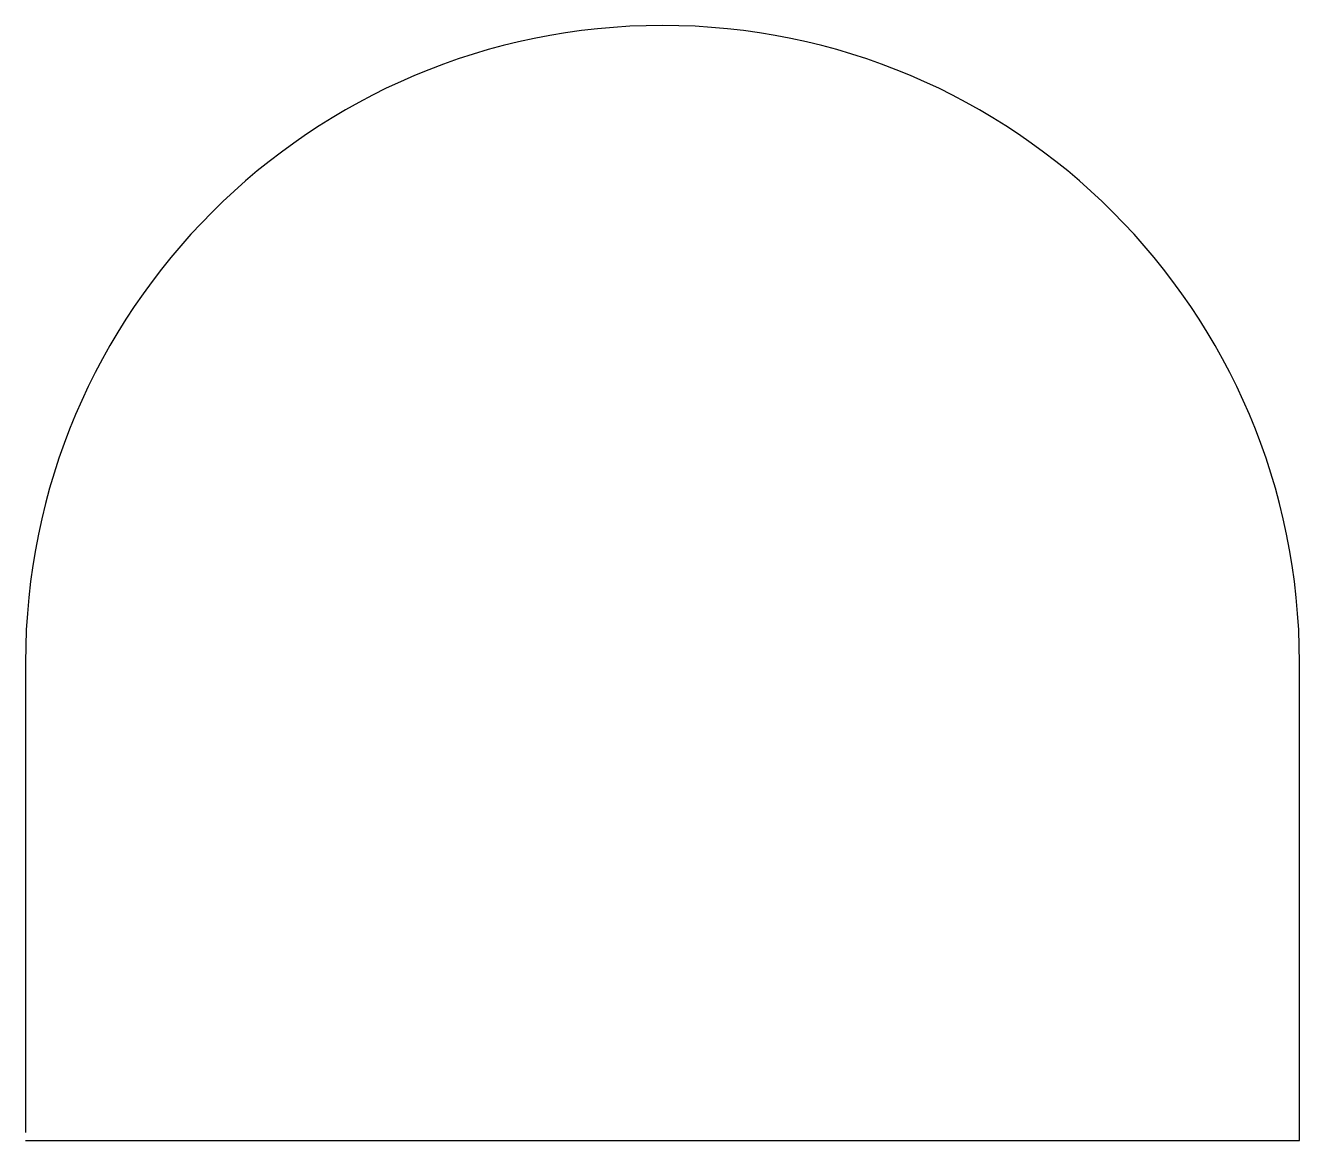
# Model space of a CAD drawing. Header units: millimetres. Extents: x 0 to 80, y 0 to 70.
import ezdxf

# ---------------------------------------------------------------- set-up
doc = ezdxf.new("R2010")
doc.units = ezdxf.units.MM
doc.layers.get('0').update_dxf_attribs({"linetype": 'CONTINUOUS'})

msp = doc.modelspace()

# ---------------------------------------------------------------- linework, layer by layer
for p, q in [((0, 30), (0, 0.5)), ((80, 0), (80, 30)), ((0, 0), (80, 0))]:
    msp.add_line(p, q)
msp.add_arc((40, 30), 40, 0, 180)

doc.saveas('drawing.dxf')
